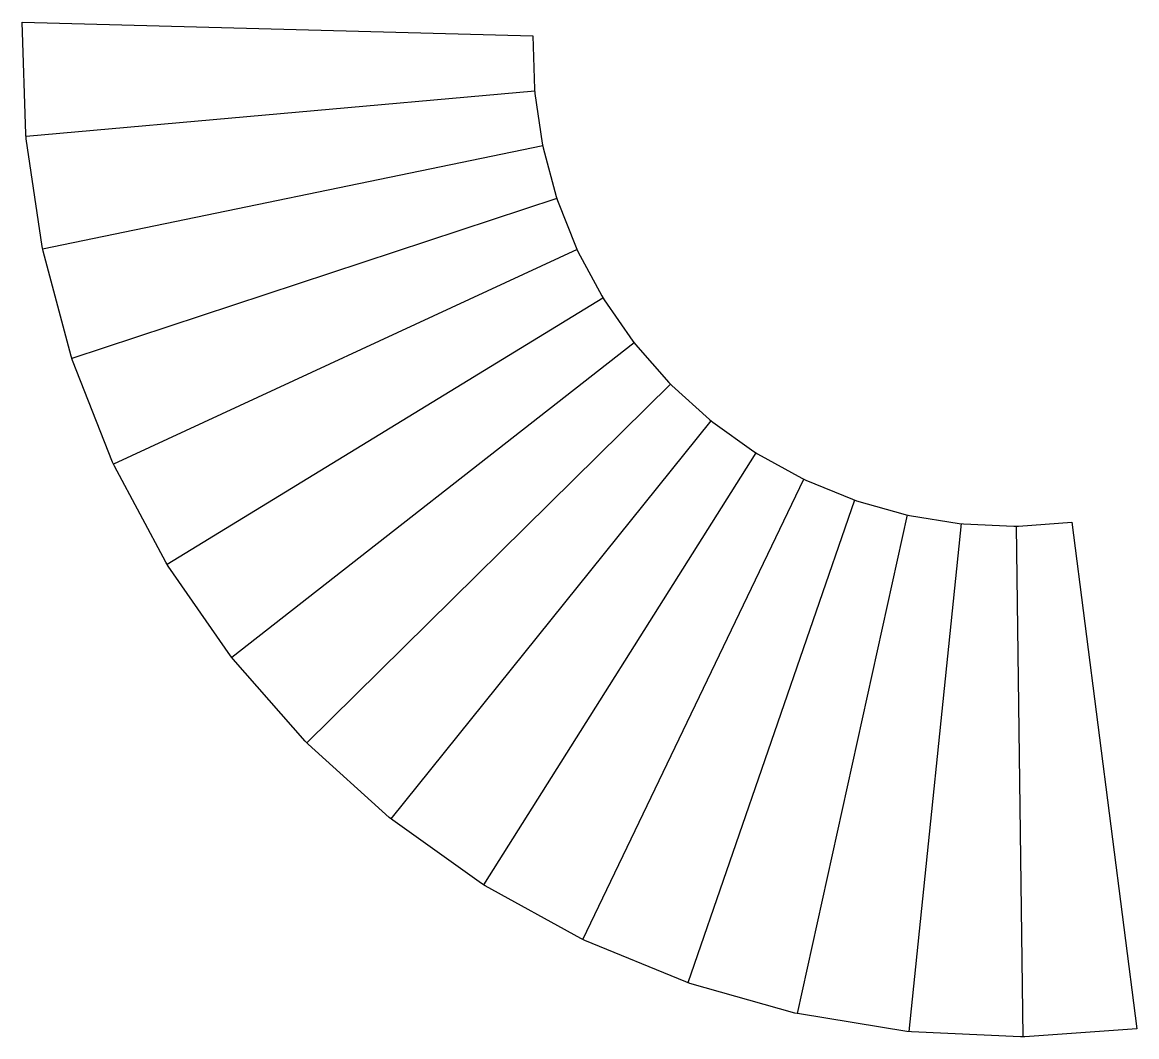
# Model space of a CAD drawing. Extents: x -35 to 95, y -113 to 6.
import ezdxf

# ---------------------------------------------------------------- set-up
doc = ezdxf.new("R2010")
doc.units = 0

msp = doc.modelspace()

# ---------------------------------------------------------------- linework, layer by layer
at = {"layer": '1'}
msp.add_lwpolyline([(95.27, -112.34), (82.17, -113.26), (81.64, -113.26), (68.88, -112.69), (68.35, -112.64), (55.74, -110.6), (55.22, -110.49), (42.92, -107.02), (42.43, -106.85), (30.6, -101.99), (30.13, -101.77), (18.94, -95.59), (18.5, -95.31), (8.09, -87.88), (7.69, -87.55), (-1.8, -78.99), (-2.17, -78.61), (-10.61, -69.01), (-10.93, -68.6), (-18.21, -58.09), (-18.48, -57.65), (-24.51, -46.38), (-24.73, -45.9), (-29.43, -34.01), (-29.59, -33.51), (-32.89, -21.17), (-33, -20.65), (-34.86, -8.01), (-34.91, -7.48), (-35.32, 5.64), (24.51, 4.07), (24.71, -2.18), (24.76, -2.7), (25.62, -8.54), (25.72, -9.06), (27.25, -14.76), (27.41, -15.26), (29.58, -20.75), (29.8, -21.23), (32.58, -26.43), (32.86, -26.88), (36.22, -31.73), (36.55, -32.14), (40.44, -36.58), (40.81, -36.95), (45.19, -40.91), (45.6, -41.24), (50.41, -44.67), (50.85, -44.95), (56.02, -47.8), (56.49, -48.03), (61.95, -50.27), (62.45, -50.44), (68.13, -52.04), (68.64, -52.16), (74.47, -53.1), (74.99, -53.15), (80.89, -53.42), (81.41, -53.41), (87.65, -52.97)], close=True, dxfattribs=at)
at = {"layer": '2'}
for p, q in [((24.73, -2.44), (-34.88, -7.75)), ((-32.95, -20.91), (25.67, -8.8)), ((27.33, -15.01), (-29.51, -33.76)), ((29.69, -20.99), (-24.62, -46.14)), ((-18.35, -57.87), (32.72, -26.66)), ((36.38, -31.94), (-10.77, -68.81)), ((-1.98, -78.8), (40.63, -36.76)), ((7.89, -87.72), (45.4, -41.07)), ((50.63, -44.81), (18.72, -95.45)), ((30.37, -101.88), (56.25, -47.91)), ((62.2, -50.36), (42.67, -106.94)), ((68.38, -52.1), (55.48, -110.55)), ((68.62, -112.66), (74.73, -53.12)), ((81.15, -53.41), (81.91, -113.26))]:
    msp.add_line(p, q, dxfattribs=at)

doc.saveas('drawing.dxf')
